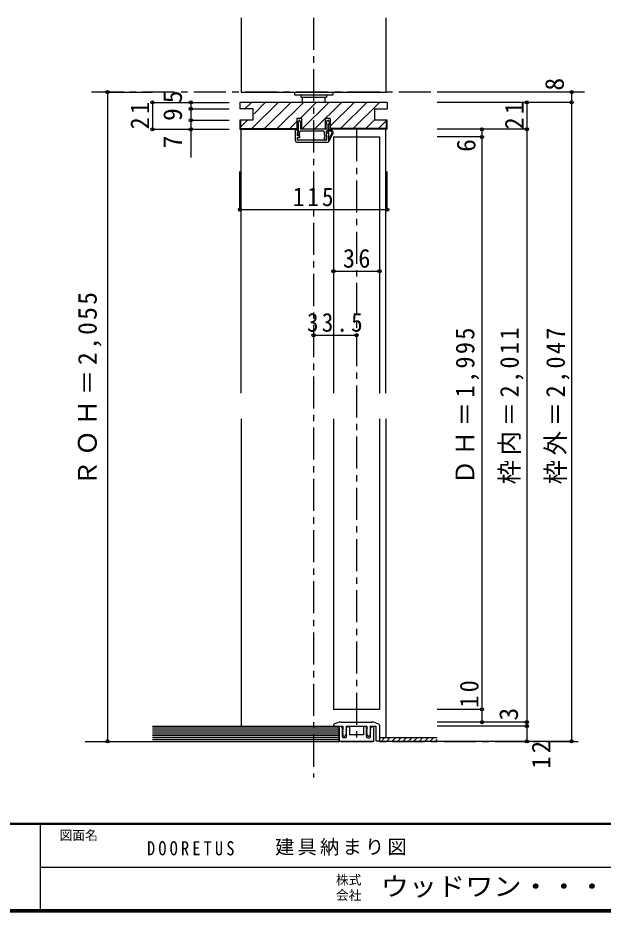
# Model space of a CAD drawing. Units: millimetres at full size, sheet at 1:5. Extents: x -973 to 977, y -718 to 696.
# Drawn here: x -16 to 441, y -701 to -2 of the extents above; entities that cross this region are included whole.
import ezdxf
from ezdxf.enums import TextEntityAlignment as Align

# ---------------------------------------------------------------- set-up
doc = ezdxf.new("R2010")
doc.units = ezdxf.units.MM
doc.header["$LTSCALE"] = 5
doc.header["$PDMODE"] = 32
doc.header["$PDSIZE"] = 2.5
doc.linetypes.add('CHAIN1', pattern=[8, 5, -1, 1, -1])
for name, color, linetype in [('0-0_補助線', 7, 'Continuous'), ('0-1_通り芯', 4, 'CHAIN1'), ('0-3_仕上げ', 7, 'Continuous'), ('0-4_枠', 3, 'Continuous'), ('0-6_扉', 6, 'Continuous'), ('0-7_金物', 7, 'Continuous'), ('0-B_寸法', 7, 'Continuous'), ('0-C_ハッチ', 4, 'Continuous'), ('F-0_補助線', 7, 'Continuous'), ('F-1_枠', 6, 'Continuous'), ('F-A_文字', 7, 'Continuous')]:
    doc.layers.add(name, color=color, linetype=linetype)
doc.styles.add('ＭＳ ゴシック', font='')
doc.styles.get('ＭＳ ゴシック').set_extended_font_data('MS Gothic')

msp = doc.modelspace()

# ---------------------------------------------------------------- linework, layer by layer
at = {"layer": '0-0_補助線', "color": 3}
for p, q in [((157.565, -68.5), (157.565, -73.5)), ((272.565, -68.5), (157.565, -68.5)), ((272.565, -68.5), (272.565, -73.5)), ((167.565, -73.5), (157.565, -73.5)), ((167.565, -73.5), (167.565, -82.5)), ((262.565, -73.5), (262.565, -82.5)), ((262.565, -73.5), (272.565, -73.5)), ((167.565, -82.5), (157.565, -82.5)), ((157.565, -82.5), (157.565, -89.5)), ((228.085, -81), (224.385, -81)), ((224.385, -89.5), (224.385, -81)), ((228.085, -81), (228.085, -89.5)), ((272.565, -82.5), (262.565, -82.5)), ((272.065, -89), (272.065, -82.5)), ((272.565, -89.5), (272.565, -82.5)), ((157.565, -89.5), (202.085, -89.5)), ((224.385, -89.5), (205.785, -89.5)), ((272.065, -89), (228.085, -89)), ((272.565, -89.5), (228.085, -89.5))]:
    msp.add_line(p, q, dxfattribs=at)
at = {"layer": '0-0_補助線', "color": 4}
for p, q in [((161.478, -73.5), (166.478, -68.5)), ((166.777, -89), (187.277, -68.5)), ((168.565, -77.313), (177.378, -68.5)), ((176.677, -89), (197.177, -68.5)), ((186.576, -89), (207.076, -68.5)), ((204.476, -81), (216.976, -68.5)), ((206.375, -89), (226.875, -68.5)), ((216.275, -89), (236.775, -68.5)), ((228.085, -87.089), (246.674, -68.5)), ((236.074, -89), (256.574, -68.5)), ((245.973, -89), (266.473, -68.5)), ((158.064, -87.814), (163.378, -82.5)), ((196.476, -89), (202.085, -83.391)), ((255.873, -89), (262.373, -82.5)), ((265.772, -89), (272.065, -82.708)), ((157.565, -152.245), (157.565, -122.383)), ((272.565, -152.245), (272.565, -122.383)), ((157.565, -152.245), (272.565, -152.245))]:
    msp.add_line(p, q, dxfattribs=at)
at = {"layer": '0-0_補助線'}
for p, q in [((224.685, -85), (226.185, -82)), ((226.185, -82), (228.085, -85)), ((200.935, -98.5), (200.935, -89.8)), ((201.46, -89.602), (202.91, -91.502)), ((203.235, -85), (202.085, -85)), ((203.235, -89.5), (203.235, -85)), ((225.435, -89.5), (204.735, -89.5)), ((224.685, -85), (225.435, -85)), ((225.435, -85), (225.435, -89.5)), ((225.935, -90.2), (225.935, -91)), ((226.935, -90.2), (225.935, -90.2)), ((226.935, -90.2), (226.935, -85)), ((226.935, -85), (228.085, -85)), ((228.435, -90.2), (226.935, -90.2)), ((202.685, -92), (202.435, -92)), ((202.448, -92.387), (202.921, -94.105)), ((202.735, -92), (202.985, -92)), ((203.737, -92.834), (204.049, -93.695)), ((204.185, -91.5), (204.185, -92)), ((222.935, -91), (204.685, -91)), ((223.985, -94.469), (223.167, -97.092)), ((223.435, -91.5), (223.435, -93.46)), ((225.281, -95.018), (224.503, -97.509)), ((224.835, -91), (224.835, -93.337)), ((225.935, -91), (224.835, -91)), ((226.235, -92), (224.983, -93.203)), ((225.386, -94), (225.435, -94)), ((225.435, -98), (225.435, -94)), ((228.435, -90.9), (225.935, -90.9)), ((226.935, -92), (226.235, -92)), ((226.935, -99), (226.935, -92)), ((229.419, -92.491), (226.935, -97.44)), ((230.045, -92.805), (226.935, -99)), ((201.935, -99.5), (226.435, -99.5)), ((225.435, -98), (202.435, -98))]:
    msp.add_line(p, q, dxfattribs=at)
at = {"layer": '0-0_補助線', "color": 6}
msp.add_line((230.565, -95.5), (266.565, -95.5), dxfattribs=at)
at = {"layer": '0-0_補助線', "color": 3}
for points in [[(158.064, -82.5), (158.064, -89), (202.085, -89)], [(205.785, -89.5), (205.785, -81), (202.085, -81), (202.085, -89.5)]]:
    msp.add_lwpolyline(points, dxfattribs=at)
at = {"layer": '0-0_補助線'}
for points in [[(205.485, -85), (203.985, -82), (202.085, -85)], [(203.235, -89.5), (202.985, -89.5), (202.985, -92)], [(205.485, -85), (204.735, -85), (204.735, -89.5)], [(202.435, -98), (202.435, -95.9), (204.435, -95.9), (204.435, -94.7), (202.435, -94.7), (202.435, -92)]]:
    msp.add_lwpolyline(points, dxfattribs=at)
for centre, radius, start, end in [((201.235, -89.8), 0.3, 41.34778, 180), ((228.435, -92), 1.8, 333.42485, 90), ((202.735, -92.3), 0.3, 90, 196.79003), ((202.685, -91.7), 0.3, 270, 41.34778), ((203.485, -93.9), 0.6, 196.79003, 270), ((203.485, -93.9), 0.6, 270, 23.33765), ((203.185, -92), 1, 303.47738, 0), ((204.685, -91.5), 0.5, 90, 180), ((222.935, -91.5), 0.5, 0, 90), ((223.835, -97.3), 0.7, 162.67017, 342.67017), ((224.635, -93.46), 1.2, 180, 237.21126), ((225.635, -93.337), 0.8, 180, 221.40962), ((225.386, -93.5), 0.5, 143.61521, 270), ((224.135, -94.66), 1.2, 342.67017, 41.40962), ((228.435, -92), 1.1, 333.42485, 90), ((201.935, -98.5), 1, 180, 270), ((226.435, -99), 0.5, 270, 0)]:
    msp.add_arc(centre, radius, start, end, dxfattribs=at)
for p in [(157.565, -152.245), (272.565, -152.245)]:
    msp.add_point(p, dxfattribs=at)
at = {"layer": '0-1_通り芯'}
for p, q in [((215.065, -2.5), (215.065, -595.742)), ((426.565, -60.5), (36.653, -60.5)), ((248.565, -89.5), (248.565, -567.5)), ((36.653, -567.5), (426.565, -567.5))]:
    msp.add_line(p, q, dxfattribs=at)
at = {"layer": '0-3_仕上げ'}
for p, q in [((158.565, -2.5), (158.565, -60.5)), ((271.565, -2.5), (271.565, -60.5)), ((158.565, -60.5), (271.565, -60.5)), ((89.153, -557), (235.065, -557)), ((89.153, -558.5), (235.065, -558.5)), ((89.153, -560), (235.065, -560)), ((89.153, -561.5), (235.065, -561.5)), ((89.153, -563), (235.065, -563)), ((89.153, -564.5), (235.065, -564.5)), ((266.565, -564.5), (311.565, -564.5)), ((89.153, -566), (235.065, -566))]:
    msp.add_line(p, q, dxfattribs=at)
at = {"layer": '0-3_仕上げ', "color": 2}
for p, q in [((89.153, -555.5), (235.065, -555.5)), ((235.065, -555.5), (235.065, -567.5)), ((89.153, -567.5), (235.065, -567.5)), ((311.565, -567.5), (266.565, -567.5))]:
    msp.add_line(p, q, dxfattribs=at)
at = {"layer": '0-4_枠', "color": 4}
for p, q in [((158.565, -295.5), (158.565, -89.5)), ((271.565, -295.5), (271.565, -89.5)), ((158.565, -315.5), (158.565, -555.5)), ((271.565, -315.5), (271.565, -564.5))]:
    msp.add_line(p, q, dxfattribs=at)
at = {"layer": '0-6_扉'}
for p, q in [((230.565, -95.5), (230.565, -295.5)), ((266.565, -95.5), (266.565, -295.5)), ((230.565, -315.5), (230.565, -542.5)), ((266.565, -315.5), (266.565, -542.5)), ((266.565, -542.5), (230.565, -542.5))]:
    msp.add_line(p, q, dxfattribs=at)
at = {"layer": '0-7_金物'}
for p, q in [((200.064, -60.5), (200.064, -62.5)), ((200.064, -60.5), (230.064, -60.5)), ((200.064, -62.5), (230.064, -62.5)), ((205.064, -62.5), (205.064, -64.5)), ((225.064, -62.5), (225.064, -64.5)), ((230.064, -60.5), (230.064, -62.5)), ((205.064, -64.5), (225.064, -64.5)), ((206.065, -64.5), (206.065, -68.5)), ((224.065, -68.5), (224.065, -64.5)), ((230.565, -555.017), (230.565, -555.5)), ((230.565, -555.5), (237.915, -555.5)), ((235.064, -567.5), (235.064, -555.8)), ((236.515, -555.8), (235.064, -555.8)), ((235.165, -555.8), (235.165, -567.5)), ((236.565, -552.5), (260.565, -552.5)), ((237.515, -558.05), (237.515, -556.8)), ((237.515, -558.05), (237.722, -558.396)), ((237.707, -558.846), (237.915, -558.5)), ((237.915, -555.5), (237.915, -558.5)), ((240.415, -555.5), (240.415, -558.5)), ((240.415, -555.5), (256.715, -555.5)), ((240.622, -558.846), (240.415, -558.5)), ((240.815, -558.05), (240.607, -558.396)), ((240.815, -558.05), (240.815, -556.8)), ((241.815, -555.8), (243.165, -555.8)), ((243.165, -555.8), (243.165, -562.5)), ((255.315, -555.8), (253.965, -555.8)), ((253.965, -555.8), (253.965, -562.5)), ((256.315, -558.05), (256.315, -556.8)), ((256.315, -558.05), (256.522, -558.396)), ((256.507, -558.846), (256.715, -558.5)), ((256.715, -555.5), (256.715, -558.5)), ((259.215, -555.5), (259.215, -558.5)), ((259.215, -555.5), (263.565, -555.5)), ((259.422, -558.846), (259.215, -558.5)), ((259.615, -558.05), (259.407, -558.396)), ((259.615, -558.05), (259.615, -556.8)), ((260.615, -555.8), (262.064, -555.8)), ((261.965, -555.8), (261.965, -567.5)), ((262.064, -567.5), (262.064, -555.8)), ((263.565, -555.5), (263.565, -567.2)), ((266.565, -555.017), (266.565, -567.2)), ((237.515, -559.05), (237.722, -558.704)), ((237.515, -563.8), (237.515, -559.05)), ((237.707, -559.154), (237.915, -559.5)), ((237.707, -560.346), (237.915, -560)), ((237.707, -560.654), (237.915, -561)), ((237.707, -561.846), (237.915, -561.5)), ((238.798, -563.34), (237.745, -562.204)), ((237.915, -559.5), (237.915, -560)), ((237.915, -561), (237.915, -561.5)), ((239.815, -564.8), (238.515, -564.8)), ((240.584, -562.204), (239.531, -563.34)), ((240.622, -559.154), (240.415, -559.5)), ((240.415, -559.5), (240.415, -560)), ((240.622, -560.346), (240.415, -560)), ((240.622, -560.654), (240.415, -561)), ((240.415, -561), (240.415, -561.5)), ((240.622, -561.846), (240.415, -561.5)), ((240.815, -559.05), (240.607, -558.704)), ((240.815, -563.8), (240.815, -559.05)), ((248.065, -562.5), (243.165, -562.5)), ((248.565, -563), (248.065, -562.5)), ((248.565, -563), (249.065, -562.5)), ((253.965, -562.5), (249.065, -562.5)), ((256.315, -559.05), (256.522, -558.704)), ((256.315, -563.8), (256.315, -559.05)), ((256.507, -559.154), (256.715, -559.5)), ((256.507, -560.346), (256.715, -560)), ((256.507, -560.654), (256.715, -561)), ((256.507, -561.846), (256.715, -561.5)), ((257.598, -563.34), (256.545, -562.204)), ((256.715, -559.5), (256.715, -560)), ((256.715, -561), (256.715, -561.5)), ((257.315, -564.8), (258.615, -564.8)), ((259.384, -562.204), (258.331, -563.34)), ((259.422, -559.154), (259.215, -559.5)), ((259.215, -559.5), (259.215, -560)), ((259.422, -560.346), (259.215, -560)), ((259.422, -560.654), (259.215, -561)), ((259.215, -561), (259.215, -561.5)), ((259.422, -561.846), (259.215, -561.5)), ((259.615, -559.05), (259.407, -558.704)), ((259.615, -563.8), (259.615, -559.05)), ((262.064, -567.5), (235.064, -567.5)), ((263.565, -567.2), (266.565, -567.2))]:
    msp.add_line(p, q, dxfattribs=at)
for centre, radius, start, end in [((231.565, -555.017), 1, 123.74899, 180), ((236.565, -562.5), 10, 90, 123.74899), ((236.515, -556.8), 1, 0, 90), ((237.465, -558.55), 0.3, 329.05368, 30.94635), ((240.865, -558.55), 0.3, 149.05365, 210.94632), ((241.815, -556.8), 1, 90, 180), ((255.315, -556.8), 1, 0, 90), ((256.265, -558.55), 0.3, 329.05368, 30.94635), ((259.665, -558.55), 0.3, 149.05365, 210.94632), ((260.615, -556.8), 1, 90, 180), ((260.565, -562.5), 10, 56.25101, 90), ((265.565, -555.017), 1, 0, 56.25101), ((238.515, -563.8), 1, 180, 270), ((237.965, -559), 0.3, 149.05366, 210.94634), ((237.965, -560.5), 0.3, 149.05366, 210.94634), ((237.965, -562), 0.3, 149.05366, 222.83826), ((239.165, -563), 0.5, 222.83826, 317.16174), ((239.815, -563.8), 1, 270, 0), ((240.365, -562), 0.3, 317.16174, 30.94634), ((240.365, -559), 0.3, 329.05366, 30.94634), ((240.365, -560.5), 0.3, 329.05366, 30.94634), ((257.315, -563.8), 1, 180, 270), ((256.765, -559), 0.3, 149.05366, 210.94634), ((256.765, -560.5), 0.3, 149.05366, 210.94634), ((256.765, -562), 0.3, 149.05366, 222.83826), ((257.965, -563), 0.5, 222.83826, 317.16174), ((258.615, -563.8), 1, 270, 0), ((259.165, -562), 0.3, 317.16174, 30.94634), ((259.165, -559), 0.3, 329.05366, 30.94634), ((259.165, -560.5), 0.3, 329.05366, 30.94634)]:
    msp.add_arc(centre, radius, start, end, dxfattribs=at)
at = {"layer": '0-B_寸法', "color": 4}
for p, q in [((54.153, -60.5), (89.153, -60.5)), ((54.153, -60.5), (54.153, -567.5)), ((416.565, -60.5), (311.565, -60.5)), ((416.565, -60.5), (416.565, -567.5)), ((89.153, -68.5), (149.153, -68.5)), ((89.153, -68.5), (89.153, -89.5)), ((119.153, -68.5), (119.153, -111.65)), ((416.565, -68.5), (311.565, -68.5)), ((381.565, -68.5), (381.565, -567.5)), ((119.153, -73.5), (149.153, -73.5)), ((119.153, -82.5), (149.153, -82.5)), ((89.153, -89.5), (149.153, -89.5)), ((381.565, -89.5), (311.565, -89.5)), ((346.565, -89.5), (346.565, -552.5)), ((346.565, -95.5), (311.565, -95.5)), ((230.565, -200.312), (266.565, -200.312)), ((215.065, -250.312), (248.565, -250.312)), ((346.565, -542.5), (311.565, -542.5)), ((381.565, -552.5), (311.565, -552.5)), ((381.565, -555.5), (311.565, -555.5)), ((54.153, -567.5), (89.153, -567.5)), ((416.565, -567.5), (311.565, -567.5))]:
    msp.add_line(p, q, dxfattribs=at)
at = {"layer": '0-B_寸法'}
for p in [(54.153, -60.5), (416.565, -60.5), (89.153, -68.5), (119.153, -68.5), (381.565, -68.5), (416.565, -68.5), (119.153, -73.5), (119.153, -82.5), (89.153, -89.5), (119.153, -89.5), (346.565, -89.5), (381.565, -89.5), (346.565, -95.5), (230.565, -200.312), (266.565, -200.312), (215.065, -250.312), (248.565, -250.312), (346.565, -542.5), (346.565, -552.5), (381.565, -552.5), (381.565, -555.5), (54.153, -567.5), (381.565, -567.5), (416.565, -567.5)]:
    msp.add_point(p, dxfattribs=at)
at = {"layer": '0-C_ハッチ'}
for p, q in [((267.733, -567.5), (270.733, -564.5)), ((271.975, -567.5), (274.975, -564.5)), ((276.218, -567.5), (279.218, -564.5)), ((280.461, -567.5), (283.461, -564.5)), ((284.703, -567.5), (287.703, -564.5)), ((288.946, -567.5), (291.946, -564.5)), ((293.189, -567.5), (296.189, -564.5)), ((297.431, -567.5), (300.431, -564.5)), ((301.674, -567.5), (304.674, -564.5)), ((305.917, -567.5), (308.917, -564.5)), ((310.159, -567.5), (311.565, -566.095))]:
    msp.add_line(p, q, dxfattribs=at)
at = {"layer": 'F-1_枠'}
for p, q in [((976.653, -631.667), (-973.347, -631.667)), ((976.653, -632.5), (-973.347, -632.5)), ((1.653, -632.5), (1.653, -699.167)), ((1.653, -665.833), (974.986, -665.834)), ((976.653, -699.167), (-973.347, -699.167)), ((976.653, -700), (-973.347, -700)), ((976.653, -700.833), (-973.347, -700.833))]:
    msp.add_line(p, q, dxfattribs=at)

# ---------------------------------------------------------------- texts
at = {"layer": '0-0_補助線', "insert": (198.815, -149.745), "char_height": 14.66, "attachment_point": 7, "style": 'ＭＳ ゴシック'}
msp.add_mtext('\\T1.27;\\W0.9;115', dxfattribs=at)
at = {"layer": '0-B_寸法', "style": 'ＭＳ ゴシック'}
for s, p in [('8', (414.86, -59.298)), ('5', (116.653, -69.204)), ('9', (116.653, -83)), ('7', (116.653, -104.337)), ('6', (345.828, -107.142)), ('3', (379.065, -551.25))]:
    msp.add_text(s, height=14.66, rotation=90, dxfattribs=at).set_placement(p, align=Align.BOTTOM_LEFT)
at = {"layer": '0-B_寸法', "char_height": 14.66, "attachment_point": 7, "rotation": 90, "style": 'ＭＳ ゴシック'}
for s, insert in [('\\T1.27;\\W0.95;21', (86.653, -89.63)), ('\\T1.27;\\W0.95;21', (379.065, -89.661)), ('\\T1.18;ＲＯＨ＝2,055', (49.512, -368)), ('\\T1.19;\\W0.95;ＤＨ＝1,995', (344.384, -366.75)), ('\\T1.19;\\W0.95;枠内＝2,011', (379.065, -366.75)), ('\\T1.19;\\W0.95;枠外＝2,047', (415.079, -366.75)), ('\\T1.27;\\W0.95;10', (344.065, -541.25)), ('\\T1.27;\\W0.95;12', (400.01, -588.75))]:
    msp.add_mtext(s, dxfattribs=dict(at, insert=insert))
at = {"layer": '0-B_寸法', "char_height": 14.66, "attachment_point": 7, "style": 'ＭＳ ゴシック'}
for s, insert in [('\\T1.27;\\W0.95;36', (237.94, -197.812)), ('\\T1.28;\\W0.9;33.5', (209.94, -247.812))]:
    msp.add_mtext(s, dxfattribs=dict(at, insert=insert))
at = {"layer": 'F-0_補助線', "char_height": 11, "attachment_point": 7, "style": 'ＭＳ ゴシック'}
for s, insert in [('\\T1.39;\\W0.85;DOORETUS', (84.986, -656.667)), ('\\T1.17;建具納まり図', (184.986, -656.667))]:
    msp.add_mtext(s, dxfattribs=dict(at, insert=insert))
at = {"layer": 'F-A_文字', "style": 'ＭＳ ゴシック'}
for s, p in [('図面名', (16.653, -646.667)), ('株式', (232.486, -681.5)), ('会社', (232.486, -693.5))]:
    msp.add_text(s, height=7.331, dxfattribs=at).set_placement(p, align=Align.BOTTOM_LEFT)
at = {"layer": 'F-A_文字', "style": 'ＭＳ ゴシック', "width": 1.1}
msp.add_text('ウッドワン・・・', height=14.66, dxfattribs=at).set_placement((267.486, -692.5), align=Align.BOTTOM_LEFT)

doc.saveas('drawing.dxf')
